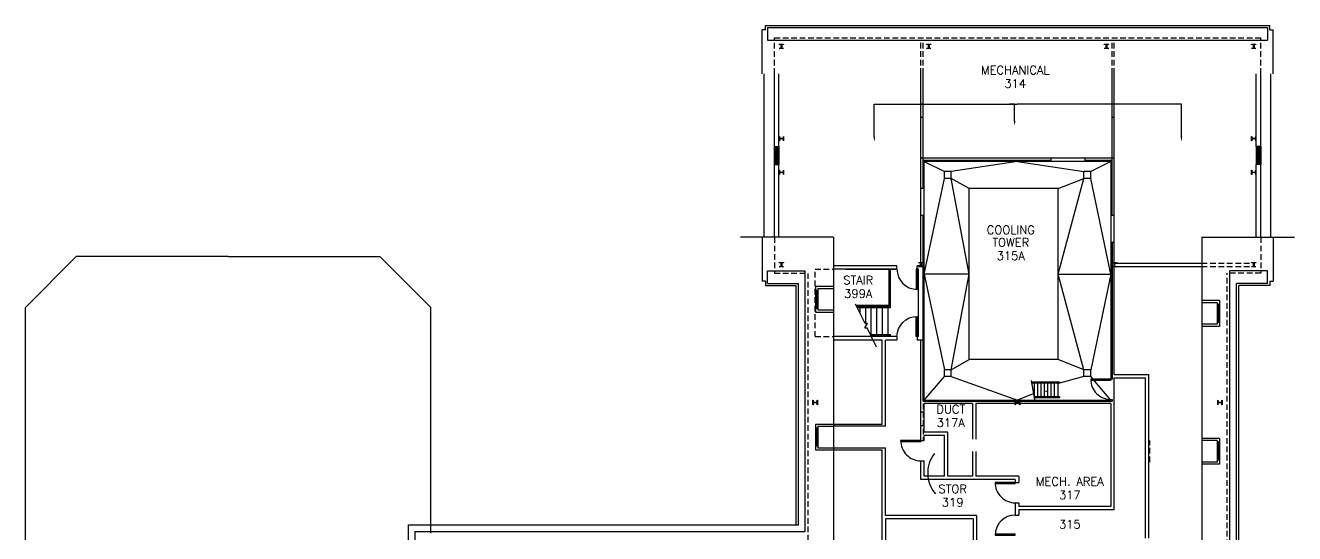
# Model space of a CAD drawing. Extents: x 481 to 2814, y 75 to 2641.
# Drawn here: x 497 to 2755, y 1737 to 2641 of the extents above; entities that cross this region are included whole.
import ezdxf
from ezdxf.enums import TextEntityAlignment as Align

# ---------------------------------------------------------------- set-up
doc = ezdxf.new("R2010")
doc.units = 0
doc.header["$LTSCALE"] = 40
doc.header["$MEASUREMENT"] = 0
doc.linetypes.add('HIDDEN', pattern=[0.375, 0.25, -0.125])
doc.layers.get('0').update_dxf_attribs({"linetype": 'CONTINUOUS'})
for name, color, linetype in [('A-AREA-IDEN', 3, 'CONTINUOUS'), ('A-DOOR', 7, 'CONTINUOUS'), ('A-FLOR-STRS', 7, 'CONTINUOUS'), ('A-GLAZ', 2, 'CONTINUOUS'), ('A-STRS-RAIL', 7, 'CONTINUOUS'), ('A-WALL', 2, 'CONTINUOUS'), ('S-COLS', 3, 'CONTINUOUS')]:
    doc.layers.add(name, color=color, linetype=linetype)
doc.styles.add('SIMPLEX', font='simplex', dxfattribs={"height": 23})

# ---------------------------------------------------------------- blocks, each defined once
blk = doc.blocks.new('AD081', base_point=(976.415, 314.205))
for p, q in [((976.353, 314.849), (976.314, 314.205)), ((976.353, 314.849), (976.477, 313.561)), ((975.415, 314.205), (976.314, 314.205)), ((976.477, 313.561), (976.516, 314.205)), ((976.516, 314.205), (977.415, 314.205))]:
    blk.add_line(p, q)
blk = doc.blocks.new('Q')
at = {"layer": 'A-STRS-RAIL', "style": 'SIMPLEX'}
for tag, p in [('ROOM', (2, 4)), ('NUMBER', (2, -15.1))]:
    blk.add_attdef(tag, text='', height=12, dxfattribs=at).set_placement(p, align=Align.CENTER)
blk = doc.blocks.new('AD05A', base_point=(203.035, 424.492))
for p, q in [((203.035, 424.492), (203.084, 424.492)), ((203.035, 424.492), (203.035, 423.492)), ((203.084, 423.493), (203.084, 424.492))]:
    blk.add_line(p, q)
blk.add_arc((203.035, 424.492), 1, 270, 0)
blk = doc.blocks.new('AD03A', base_point=(6.133, 5.024))
for p, q in [((6.133, 6.024), (6.133, 5.024)), ((6.182, 5.024), (6.182, 6.022)), ((6.133, 5.024), (6.182, 5.024))]:
    blk.add_line(p, q)
blk.add_arc((6.133, 5.024), 1, 0, 90)

msp = doc.modelspace()

# ---------------------------------------------------------------- linework, layer by layer
at = {"layer": 'A-AREA-IDEN'}
for p, q in [((2007.1, 2500.8), (2261.4, 2500.8)), ((2007.1, 2443), (2007.1, 2500.8)), ((2256.7, 2500.8), (2247.7, 2500.8)), ((2256.7, 2471.1), (2256.7, 2500.8)), ((2553.3, 2500.8), (2261.4, 2500.8)), ((2553.3, 2443), (2553.3, 2500.8))]:
    msp.add_line(p, q, dxfattribs=at)
msp.add_arc((2158.3, 1845.2), 56.3, 141.8612, 221.3211, dxfattribs=at)
for points in [[(2258.2, 2471.1), (2255.2, 2471.1), (2256.7, 2462.1)], [(2008.6, 2443), (2005.6, 2443), (2007.1, 2434)], [(2554.8, 2443), (2551.8, 2443), (2553.3, 2434)]]:
    msp.add_solid(points, dxfattribs=at)
at = {"layer": 'A-FLOR-STRS'}
for p, q in [((1981.8, 2130.5), (1981.8, 2143.5)), ((1991.8, 2109.5), (1991.8, 2143.5)), ((2001.8, 2087.5), (2001.8, 2143.5)), ((2011.8, 2087.5), (2011.8, 2143.5)), ((2021.8, 2087.5), (2021.8, 2143.5)), ((2031.8, 2087.5), (2031.8, 2143.5)), ((2285.8, 2009.6), (2291.7, 1975.8)), ((2291.2, 2004.8), (2291.2, 1980.8)), ((2297.2, 2004.8), (2297.2, 1980.8)), ((2303.2, 2004.8), (2303.2, 1980.8)), ((2309.2, 2004.8), (2309.2, 1980.8)), ((2315.2, 2004.8), (2315.2, 1980.8)), ((2321.2, 2004.8), (2321.2, 1980.8)), ((2327.2, 2004.8), (2327.2, 1980.8)), ((2333.2, 2004.8), (2333.2, 1980.8))]:
    msp.add_line(p, q, dxfattribs=at)
msp.add_solid([(2316.3, 1989), (2316.3, 1992), (2307.3, 1990.5)], dxfattribs=at)
at = {"layer": 'A-GLAZ', "color": 2}
for p, q in [((1829.4, 2425.5), (1829.4, 2393.5)), ((1837.4, 2425.5), (1837.4, 2393.5)), ((2686.4, 2425.5), (2686.4, 2393.5)), ((2694.4, 2425.5), (2694.4, 2393.5))]:
    msp.add_line(p, q, dxfattribs=at)
at = {"layer": 'A-GLAZ'}
for p, q in [((1831.6, 2425.5), (1831.6, 2393.5)), ((1833.6, 2423.5), (1833.6, 2395.5)), ((1835.6, 2425.5), (1835.6, 2393.5)), ((2688.2, 2425.5), (2688.2, 2393.5)), ((2690.2, 2423.5), (2690.2, 2395.5)), ((2692.2, 2425.5), (2692.2, 2393.5)), ((1902.7, 2170.2), (1902.7, 2138.2)), ((1904.7, 2168.2), (1904.7, 2140.2)), ((1906.7, 2170.2), (1906.7, 2138.2)), ((2617, 2144.7), (2617, 2112.7)), ((2621, 2144.7), (2621, 2112.7)), ((2619, 2142.7), (2619, 2114.7)), ((1902.7, 1925.2), (1902.7, 1893.2)), ((1904.7, 1923.2), (1904.7, 1895.2)), ((1906.7, 1925.2), (1906.7, 1893.2)), ((2617, 1899.7), (2617, 1867.7)), ((2619, 1897.7), (2619, 1869.7)), ((2621, 1899.7), (2621, 1867.7))]:
    msp.add_line(p, q, dxfattribs=at)
at = {"layer": 'A-GLAZ', "color": 2, "linetype": 'CONTINUOUS'}
for p, q in [((1831.6, 2423.5), (1835.6, 2423.5)), ((2692.2, 2423.5), (2688.2, 2423.5)), ((1831.6, 2395.5), (1835.6, 2395.5)), ((2692.2, 2395.5), (2688.2, 2395.5)), ((1902.7, 2168.2), (1906.7, 2168.2)), ((1902.7, 2140.2), (1906.7, 2140.2)), ((2621, 2142.7), (2617, 2142.7)), ((2621, 2114.7), (2617, 2114.7)), ((1902.7, 1923.2), (1906.7, 1923.2)), ((2621, 1897.7), (2617, 1897.7)), ((1902.7, 1895.2), (1906.7, 1895.2)), ((2621, 1869.7), (2617, 1869.7))]:
    msp.add_line(p, q, dxfattribs=at)
at = {"layer": 'A-GLAZ', "color": 4}
for p, q in [((2095.9, 2398.8), (2131.9, 2380.8)), ((2261.9, 2398.8), (2143.9, 2380.8)), ((2261.9, 2398.8), (2379.9, 2380.8)), ((2427.9, 2398.8), (2391.9, 2380.8)), ((2095.9, 2198.8), (2131.9, 2368.8)), ((2175.9, 2198.8), (2143.9, 2368.8)), ((2175.9, 2350.8), (2143.9, 2368.8)), ((2333.9, 2198.8), (2379.9, 2368.8)), ((2333.9, 2350.8), (2379.9, 2368.8)), ((2427.9, 2198.8), (2391.9, 2368.8)), ((2095.9, 2198.8), (2131.9, 2028.8)), ((2175.9, 2198.8), (2095.9, 2198.8)), ((2143.9, 2028.8), (2175.9, 2198.8)), ((2379.9, 2028.8), (2333.9, 2198.8)), ((2333.9, 2198.8), (2427.9, 2198.8)), ((2427.9, 2198.8), (2391.9, 2028.8)), ((2143.9, 2028.8), (2175.9, 2046.8)), ((2379.9, 2028.8), (2333.9, 2046.8)), ((2095.9, 1974.8), (2131.9, 2016.8)), ((2143.9, 2016.8), (2261.9, 1974.8)), ((2379.9, 2016.8), (2336.2, 2004.8)), ((2427.9, 1974.8), (2391.9, 2016.8)), ((2289.9, 1986.1), (2261.9, 1974.8))]:
    msp.add_line(p, q, dxfattribs=at)
at = {"layer": 'A-STRS-RAIL'}
for p, q in [((2033.8, 2141.5), (2033.8, 2207.5)), ((2035.8, 2139.5), (2035.8, 2207.5)), ((1975.6, 2143.5), (2031.8, 2143.5)), ((1976.6, 2141.5), (2033.8, 2141.5)), ((1977.6, 2139.5), (2035.8, 2139.5)), ((2000.5, 2091.3), (2035.8, 2091.3)), ((2001.5, 2089.3), (2033.8, 2089.3)), ((2033.8, 2087.5), (2033.8, 2089.3)), ((2035.8, 2087.5), (2035.8, 2091.3)), ((2336.2, 2006.8), (2286.3, 2006.8)), ((2336.2, 2004.8), (2286.6, 2004.8)), ((2336.2, 2006.8), (2336.2, 2004.8)), ((2336.2, 1980.8), (2290.9, 1980.8)), ((2336.2, 1978.8), (2291.2, 1978.8)), ((2336.2, 1980.8), (2336.2, 1978.8))]:
    msp.add_line(p, q, dxfattribs=at)
at = {"layer": 'A-WALL', "linetype": 'CONTINUOUS'}
for p, q in [((1807.4, 2554.7), (1807.4, 2632.7)), ((1813.4, 2632.7), (1807.4, 2632.7)), ((1813.4, 2640.7), (2710.4, 2640.7)), ((1813.4, 2632.7), (1813.4, 2640.7)), ((1817.3, 2636.7), (2706.5, 2636.7)), ((2710.4, 2632.7), (2710.4, 2640.7)), ((2710.4, 2632.7), (2716.4, 2632.7)), ((2716.4, 2554.7), (2716.4, 2632.7)), ((1817.3, 2614.7), (2706.5, 2614.7)), ((1829.4, 2425.5), (1837.4, 2425.5)), ((2694.4, 2425.5), (2686.4, 2425.5)), ((1829.4, 2393.5), (1837.4, 2393.5)), ((2694.4, 2393.5), (2686.4, 2393.5)), ((1807.4, 2264.2), (1807.4, 2186.2)), ((2716.4, 2264.2), (2716.4, 2186.2)), ((1817.3, 2204.2), (1884.4, 2204.2)), ((2706.5, 2204.2), (2639.4, 2204.2)), ((1813.4, 2186.2), (1807.4, 2186.2)), ((1813.4, 2186.2), (1813.4, 2178.2)), ((1813.4, 2178.2), (1868.4, 2178.2)), ((1817.3, 2182.2), (1872.4, 2182.2)), ((1902.7, 2177.2), (1934.5, 2177.2)), ((1902.7, 2170.2), (1906.7, 2170.2)), ((1906.7, 2173.2), (1934.5, 2173.2)), ((2706.5, 2182.2), (2651.4, 2182.2)), ((2710.4, 2178.2), (2655.4, 2178.2)), ((2710.4, 2186.2), (2716.4, 2186.2)), ((2710.4, 2186.2), (2710.4, 2178.2)), ((2621, 2151.7), (2589.3, 2151.7)), ((2617, 2147.7), (2589.3, 2147.7)), ((2621, 2144.7), (2617, 2144.7)), ((1902.7, 2138.2), (1906.7, 2138.2)), ((1902.7, 2131.2), (1934.5, 2131.2)), ((1906.7, 2135.2), (1934.5, 2135.2)), ((2617, 2109.7), (2589.3, 2109.7)), ((2621, 2105.7), (2589.3, 2105.7)), ((2621, 2112.7), (2617, 2112.7)), ((1902.7, 1932.2), (2020.9, 1932.2)), ((1902.7, 1925.2), (1906.7, 1925.2)), ((1906.7, 1928.2), (1934.5, 1928.2)), ((2026.9, 1928.2), (1934.5, 1928.2)), ((2621, 1906.7), (2589.3, 1906.7)), ((2617, 1902.7), (2589.3, 1902.7)), ((2621, 1899.7), (2617, 1899.7)), ((1902.7, 1893.2), (1906.7, 1893.2)), ((1902.7, 1886.2), (2020.9, 1886.2)), ((1906.7, 1890.2), (1934.5, 1890.2)), ((1934.5, 1890.2), (2026.9, 1890.2)), ((2617, 1864.7), (2589.3, 1864.7)), ((2621, 1860.7), (2589.3, 1860.7)), ((2621, 1867.7), (2617, 1867.7)), ((1177.9, 1753), (1177.9, 963)), ((1177.9, 1753), (1872.4, 1753)), ((1189.9, 1741), (1189.9, 975)), ((1189.9, 1741), (1884.4, 1741))]:
    msp.add_line(p, q, dxfattribs=at)
at = {"layer": 'A-WALL'}
for p, q in [((1817.3, 2636.7), (1817.3, 2614.7)), ((2706.5, 2636.7), (2706.5, 2614.7)), ((1811.2, 2264.2), (1811.2, 2554.7)), ((1829.4, 2264.2), (1829.4, 2554.7)), ((1837.4, 2264.2), (1837.4, 2554.7)), ((2089.9, 2213.5), (2089.9, 2554.7)), ((2093.9, 2350.8), (2093.9, 2554.7)), ((2429.9, 2302.8), (2429.9, 2554.7)), ((2433.9, 2020.1), (2433.9, 2554.7)), ((2686.4, 2425.5), (2686.4, 2554.7)), ((2694.4, 2425.5), (2694.4, 2554.7)), ((2712.5, 2264.2), (2712.5, 2554.7)), ((2093.9, 2500.8), (2089.9, 2500.8)), ((2433.9, 2500.8), (2429.9, 2500.8)), ((2093.9, 2476.8), (2089.9, 2476.8)), ((2433.9, 2476.8), (2429.9, 2476.8)), ((2433.9, 2404.8), (2089.9, 2404.8)), ((2321.5, 2400.8), (2093.9, 2400.8)), ((2095.9, 1974.8), (2095.9, 2398.8)), ((2427.9, 2398.8), (2095.9, 2398.8)), ((2321.5, 2398.8), (2321.5, 2404.8)), ((2381.9, 2398.8), (2381.9, 2404.8)), ((2429.9, 2400.8), (2381.9, 2400.8)), ((2427.9, 2398.8), (2427.9, 2011.8)), ((2686.4, 2264.2), (2686.4, 2393.5)), ((2694.4, 2264.2), (2694.4, 2393.5)), ((2131.9, 2368.8), (2131.9, 2380.8)), ((2143.9, 2380.8), (2131.9, 2380.8)), ((2143.9, 2368.8), (2143.9, 2380.8)), ((2379.9, 2368.8), (2379.9, 2380.8)), ((2391.9, 2380.8), (2379.9, 2380.8)), ((2391.9, 2368.8), (2391.9, 2380.8)), ((2095.9, 2350.8), (2089.9, 2350.8)), ((2143.9, 2368.8), (2131.9, 2368.8)), ((2175.9, 2046.8), (2175.9, 2350.8)), ((2333.9, 2350.8), (2175.9, 2350.8)), ((2333.9, 2046.8), (2333.9, 2350.8)), ((2391.9, 2368.8), (2379.9, 2368.8)), ((2095.9, 2302.8), (2089.9, 2302.8)), ((2093.9, 1972.8), (2093.9, 2302.8)), ((2433.9, 2302.8), (2427.9, 2302.8)), ((1934.5, 2264.2), (1769.2, 2264.2)), ((1934.5, 2264.2), (1934.5, 1381)), ((2589.3, 2264.2), (2754.6, 2264.2)), ((2589.3, 2264.2), (2589.3, 1506)), ((2433.9, 2254.8), (2427.9, 2254.8)), ((2429.9, 2254.8), (2429.9, 2011.8)), ((587.9, 2230), (497.4, 2139.6)), ((857.9, 2230), (587.9, 2230)), ((857.9, 2230), (1127.9, 2230)), ((1127.9, 2230), (1218.4, 2139.6)), ((2047.4, 2213.5), (1934.5, 2213.5)), ((2047.4, 2207.5), (2047.4, 2213.5)), ((2093.9, 2213.5), (2083.4, 2213.5)), ((2083.4, 2207.5), (2083.4, 2213.5)), ((2433.9, 2218.1), (2589.3, 2218.1)), ((2433.9, 2212.1), (2589.3, 2212.1)), ((1817.3, 2182.2), (1817.3, 2204.2)), ((1884.4, 1741), (1884.4, 2204.2)), ((2047.4, 2207.5), (1934.5, 2207.5)), ((1956.3, 2207.5), (2047.4, 2207.5)), ((2047.4, 2207.5), (2047.4, 2207.5)), ((2083.4, 2207.5), (2083.4, 2207.5)), ((2083.4, 2207.5), (2085.9, 2207.5)), ((2085.9, 2207.5), (2083.4, 2207.5)), ((2085.9, 2087.5), (2085.9, 2207.5)), ((2639.4, 1566), (2639.4, 2204.2)), ((2706.5, 2182.2), (2706.5, 2204.2)), ((1868.4, 1753), (1868.4, 2178.2)), ((1872.4, 1753), (1872.4, 2182.2)), ((1902.7, 2177.2), (1902.7, 2170.2)), ((1906.7, 2173.2), (1906.7, 2170.2)), ((2651.4, 1586), (2651.4, 2182.2)), ((2655.4, 1590), (2655.4, 2178.2)), ((2617, 2147.7), (2617, 2144.7)), ((2621, 2151.7), (2621, 2144.7)), ((497.4, 1528), (497.4, 2139.6)), ((1218.4, 1738), (1218.4, 2139.6)), ((1902.7, 2138.2), (1902.7, 2131.2)), ((1906.7, 2138.2), (1906.7, 2135.2)), ((2617, 2112.7), (2617, 2109.7)), ((2621, 2112.7), (2621, 2105.7)), ((2047.4, 2087.5), (1934.5, 2087.5)), ((2020.9, 2081.5), (1934.5, 2081.5)), ((2020.9, 1932.2), (2020.9, 2081.5)), ((2026.9, 1928.2), (2026.9, 2081.5)), ((2047.4, 2081.5), (2026.9, 2081.5)), ((2047.4, 2087.5), (2047.4, 2081.5)), ((2083.4, 2087.5), (2083.4, 2081.5)), ((2085.9, 2087.5), (2083.4, 2087.5)), ((2093.9, 2081.5), (2083.4, 2081.5)), ((2089.9, 1902.8), (2089.9, 2081.5)), ((2333.9, 2046.8), (2175.9, 2046.8)), ((2143.9, 2028.8), (2131.9, 2028.8)), ((2131.9, 2016.8), (2131.9, 2028.8)), ((2143.9, 2016.8), (2131.9, 2016.8)), ((2143.9, 2016.8), (2143.9, 2028.8)), ((2379.9, 2016.8), (2379.9, 2028.8)), ((2391.9, 2028.8), (2379.9, 2028.8)), ((2391.9, 2016.8), (2379.9, 2016.8)), ((2391.9, 2016.8), (2391.9, 2028.8)), ((2427.9, 2011.8), (2429.9, 2011.8)), ((2433.9, 2020.1), (2495.4, 2020.1)), ((2433.9, 1779.8), (2433.9, 2014.1)), ((2433.9, 2014.1), (2489.4, 2014.1)), ((2489.4, 1729.5), (2489.4, 2014.1)), ((2495.4, 1729.5), (2495.4, 2020.1)), ((2093.9, 1972.8), (2429.9, 1972.8)), ((2095.9, 1974.8), (2427.9, 1974.8)), ((2181.9, 1968.8), (2095.9, 1968.8)), ((2095.9, 1917.8), (2095.9, 1968.8)), ((2181.9, 1968.8), (2181.9, 1905.5)), ((2427.9, 1968.8), (2187.9, 1968.8)), ((2187.9, 1968.8), (2187.9, 1905.5)), ((2427.9, 1975.8), (2429.9, 1975.8)), ((2427.9, 1975.8), (2427.9, 1974.8)), ((2427.9, 1974.8), (2427.9, 1975.1)), ((2427.9, 1968.8), (2427.9, 1785.8)), ((2429.9, 1975.8), (2429.9, 1972.8)), ((2093.9, 1953.1), (2089.9, 1953.1)), ((1902.7, 1932.2), (1902.7, 1925.2)), ((1906.7, 1928.2), (1906.7, 1925.2)), ((2093.9, 1929.1), (2089.9, 1929.1)), ((2089.9, 1902.8), (2095.9, 1902.8)), ((2137.9, 1917.8), (2095.9, 1917.8)), ((2131.9, 1911.8), (2095.9, 1911.8)), ((2095.9, 1902.8), (2095.9, 1911.8)), ((2131.9, 1839.8), (2131.9, 1911.8)), ((2137.9, 1839.8), (2137.9, 1917.8)), ((2617, 1902.7), (2617, 1899.7)), ((2621, 1906.7), (2621, 1899.7)), ((1902.7, 1893.2), (1902.7, 1886.2)), ((1906.7, 1893.2), (1906.7, 1890.2)), ((2020.9, 1381), (2020.9, 1886.2)), ((2026.9, 1769.5), (2026.9, 1890.2)), ((2026.9, 1769.5), (2026.9, 1886.2)), ((2181.9, 1883.2), (2181.9, 1839.8)), ((2187.9, 1883.2), (2187.9, 1839.8)), ((2089.9, 1866.8), (2095.9, 1866.8)), ((2089.9, 1833.8), (2089.9, 1866.8)), ((2095.9, 1839.8), (2095.9, 1866.8)), ((2617, 1867.7), (2617, 1864.7)), ((2621, 1867.7), (2621, 1860.7)), ((2257.9, 1833.8), (2089.9, 1833.8)), ((2131.9, 1839.8), (2095.9, 1839.8)), ((2181.9, 1839.8), (2137.9, 1839.8)), ((2263.9, 1839.8), (2187.9, 1839.8)), ((2257.9, 1833.8), (2257.9, 1828.2)), ((2263.9, 1839.8), (2263.9, 1828.2)), ((2257.9, 1828.2), (2263.9, 1828.2)), ((2257.9, 1792.2), (2263.9, 1792.2)), ((2257.9, 1792.2), (2257.9, 1770.5)), ((2263.9, 1792.2), (2263.9, 1785.8)), ((2427.9, 1785.8), (2263.9, 1785.8)), ((2188.9, 1769.5), (2026.9, 1769.5)), ((2026.9, 1763.5), (2026.9, 1570)), ((2182.9, 1763.5), (2026.9, 1763.5)), ((2182.9, 1763.5), (2182.9, 1678)), ((2188.9, 1769.5), (2188.9, 1678)), ((2257.9, 1770.5), (2263.9, 1770.5)), ((2433.9, 1779.8), (2263.9, 1779.8)), ((2263.9, 1779.8), (2263.9, 1770.5))]:
    msp.add_line(p, q, dxfattribs=at)
at = {"layer": 'A-WALL', "linetype": 'HIDDEN'}
for p, q in [((1829.4, 2618.7), (2694.4, 2618.7)), ((1829.4, 2554.7), (1829.4, 2618.7)), ((2694.4, 2554.7), (2694.4, 2618.7)), ((2089.9, 2554.7), (2089.9, 2614.7)), ((2093.9, 2554.7), (2093.9, 2614.7)), ((2429.9, 2554.7), (2429.9, 2614.7)), ((2433.9, 2554.7), (2433.9, 2614.7)), ((1829.4, 2264.2), (1829.4, 2200.2)), ((2694.4, 2264.2), (2694.4, 2200.2)), ((2589.3, 2218.1), (2677.9, 2218.1)), ((2589.3, 2212.1), (2677.9, 2212.1)), ((1829.4, 2200.2), (1889.4, 2200.2)), ((1889.4, 1725), (1889.4, 2200.2)), ((1901.9, 2087.5), (1901.9, 2207.5)), ((1901.9, 2207.5), (1934.5, 2207.5)), ((2694.4, 2200.2), (2634.4, 2200.2)), ((2634.4, 1567.2), (2634.4, 2200.2)), ((1901.9, 2087.5), (1934.5, 2087.5)), ((2094, 1968.8), (2094, 1902.8)), ((2497, 1864.7), (2497, 1902.7))]:
    msp.add_line(p, q, dxfattribs=at)
at = {"layer": 'S-COLS', "color": 3}
for points in [[(1845.9, 2607.5), (1845.9, 2607.2, -0.366629), (1845.7, 2607), (1842.6, 2606.5, 0.366629), (1842.4, 2606.3), (1842.4, 2600.6, 0.366629), (1842.6, 2600.4), (1845.7, 2599.9, -0.366629), (1845.9, 2599.7), (1845.9, 2599.5), (1837.9, 2599.5), (1837.9, 2599.7, -0.366629), (1838.1, 2599.9), (1841.2, 2600.4, 0.366629), (1841.4, 2600.6), (1841.4, 2606.3, 0.366629), (1841.2, 2606.5), (1838.1, 2607, -0.366629), (1837.9, 2607.2), (1837.9, 2607.5)], [(2107.9, 2607.5), (2107.9, 2607.2, -0.366629), (2107.7, 2607), (2104.6, 2606.5, 0.366629), (2104.4, 2606.3), (2104.4, 2600.6, 0.366629), (2104.6, 2600.4), (2107.7, 2599.9, -0.366629), (2107.9, 2599.7), (2107.9, 2599.5), (2099.9, 2599.5), (2099.9, 2599.7, -0.366629), (2100.1, 2599.9), (2103.2, 2600.4, 0.366629), (2103.4, 2600.6), (2103.4, 2606.3, 0.366629), (2103.2, 2606.5), (2100.1, 2607, -0.366629), (2099.9, 2607.2), (2099.9, 2607.5)], [(2423.9, 2607.5), (2423.9, 2607.2, -0.366629), (2423.7, 2607), (2420.6, 2606.5, 0.366629), (2420.4, 2606.3), (2420.4, 2600.6, 0.366629), (2420.6, 2600.4), (2423.7, 2599.9, -0.366629), (2423.9, 2599.7), (2423.9, 2599.5), (2415.9, 2599.5), (2415.9, 2599.7, -0.366629), (2416.1, 2599.9), (2419.2, 2600.4, 0.366629), (2419.4, 2600.6), (2419.4, 2606.3, 0.366629), (2419.2, 2606.5), (2416.1, 2607, -0.366629), (2415.9, 2607.2), (2415.9, 2607.5)], [(2685.9, 2607.5), (2685.9, 2607.2, -0.366629), (2685.7, 2607), (2682.6, 2606.5, 0.366629), (2682.4, 2606.3), (2682.4, 2600.6, 0.366629), (2682.6, 2600.4), (2685.7, 2599.9, -0.366629), (2685.9, 2599.7), (2685.9, 2599.5), (2677.9, 2599.5), (2677.9, 2599.7, -0.366629), (2678.1, 2599.9), (2681.2, 2600.4, 0.366629), (2681.4, 2600.6), (2681.4, 2606.3, 0.366629), (2681.2, 2606.5), (2678.1, 2607, -0.366629), (2677.9, 2607.2), (2677.9, 2607.5)], [(1837.9, 2443.5), (1838.1, 2443.5, -0.366629), (1838.3, 2443.3), (1838.9, 2440.1, 0.366629), (1839.1, 2440), (1844.7, 2440, 0.366629), (1844.9, 2440.1), (1845.4, 2443.3, -0.366629), (1845.7, 2443.5), (1845.9, 2443.5), (1845.9, 2435.5), (1845.7, 2435.5, -0.366629), (1845.4, 2435.6), (1844.9, 2438.8, 0.366629), (1844.7, 2439), (1839.1, 2439, 0.366629), (1838.9, 2438.8), (1838.3, 2435.6, -0.366629), (1838.1, 2435.5), (1837.9, 2435.5)], [(2677.9, 2443.5), (2678.1, 2443.5, -0.366629), (2678.3, 2443.3), (2678.9, 2440.1, 0.366629), (2679.1, 2440), (2684.7, 2440, 0.366629), (2684.9, 2440.1), (2685.4, 2443.3, -0.366629), (2685.7, 2443.5), (2685.9, 2443.5), (2685.9, 2435.5), (2685.7, 2435.5, -0.366629), (2685.4, 2435.6), (2684.9, 2438.8, 0.366629), (2684.7, 2439), (2679.1, 2439, 0.366629), (2678.9, 2438.8), (2678.3, 2435.6, -0.366629), (2678.1, 2435.5), (2677.9, 2435.5)], [(1837.9, 2383.5), (1838.1, 2383.5, -0.366629), (1838.3, 2383.3), (1838.9, 2380.1, 0.366629), (1839.1, 2380), (1844.7, 2380, 0.366629), (1844.9, 2380.1), (1845.4, 2383.3, -0.366629), (1845.7, 2383.5), (1845.9, 2383.5), (1845.9, 2375.5), (1845.7, 2375.5, -0.366629), (1845.4, 2375.6), (1844.9, 2378.8, 0.366629), (1844.7, 2379), (1839.1, 2379, 0.366629), (1838.9, 2378.8), (1838.3, 2375.6, -0.366629), (1838.1, 2375.5), (1837.9, 2375.5)], [(2677.9, 2383.5), (2678.1, 2383.5, -0.366629), (2678.3, 2383.3), (2678.9, 2380.1, 0.366629), (2679.1, 2380), (2684.7, 2380, 0.366629), (2684.9, 2380.1), (2685.4, 2383.3, -0.366629), (2685.7, 2383.5), (2685.9, 2383.5), (2685.9, 2375.5), (2685.7, 2375.5, -0.366629), (2685.4, 2375.6), (2684.9, 2378.8, 0.366629), (2684.7, 2379), (2679.1, 2379, 0.366629), (2678.9, 2378.8), (2678.3, 2375.6, -0.366629), (2678.1, 2375.5), (2677.9, 2375.5)], [(1845.9, 2219.5), (1845.9, 2219.2, -0.366629), (1845.7, 2219), (1842.6, 2218.5, 0.366629), (1842.4, 2218.3), (1842.4, 2212.6, 0.366629), (1842.6, 2212.4), (1845.7, 2211.9, -0.366629), (1845.9, 2211.7), (1845.9, 2211.5), (1837.9, 2211.5), (1837.9, 2211.7, -0.366629), (1838.1, 2211.9), (1841.2, 2212.4, 0.366629), (1841.4, 2212.6), (1841.4, 2218.3, 0.366629), (1841.2, 2218.5), (1838.1, 2219, -0.366629), (1837.9, 2219.2), (1837.9, 2219.5)], [(2093.9, 2219.5), (2093.9, 2219.2, -0.366629), (2093.7, 2219), (2090.6, 2218.5, 0.366629), (2090.4, 2218.3), (2090.4, 2212.6, 0.366629), (2090.6, 2212.4), (2093.7, 2211.9, -0.366629), (2093.9, 2211.7), (2093.9, 2211.5), (2085.9, 2211.5), (2085.9, 2211.7, -0.366629), (2086.1, 2211.9), (2089.2, 2212.4, 0.366629), (2089.4, 2212.6), (2089.4, 2218.3, 0.366629), (2089.2, 2218.5), (2086.1, 2219, -0.366629), (2085.9, 2219.2), (2085.9, 2219.5)], [(2437.9, 2219.5), (2437.9, 2219.2, -0.366629), (2437.7, 2219), (2434.6, 2218.5, 0.366629), (2434.4, 2218.3), (2434.4, 2212.6, 0.366629), (2434.6, 2212.4), (2437.7, 2211.9, -0.366629), (2437.9, 2211.7), (2437.9, 2211.5), (2429.9, 2211.5), (2429.9, 2211.7, -0.366629), (2430.1, 2211.9), (2433.2, 2212.4, 0.366629), (2433.4, 2212.6), (2433.4, 2218.3, 0.366629), (2433.2, 2218.5), (2430.1, 2219, -0.366629), (2429.9, 2219.2), (2429.9, 2219.5)], [(2685.9, 2219.5), (2685.9, 2219.2, -0.366629), (2685.7, 2219), (2682.6, 2218.5, 0.366629), (2682.4, 2218.3), (2682.4, 2212.6, 0.366629), (2682.6, 2212.4), (2685.7, 2211.9, -0.366629), (2685.9, 2211.7), (2685.9, 2211.5), (2677.9, 2211.5), (2677.9, 2211.7, -0.366629), (2678.1, 2211.9), (2681.2, 2212.4, 0.366629), (2681.4, 2212.6), (2681.4, 2218.3, 0.366629), (2681.2, 2218.5), (2678.1, 2219, -0.366629), (2677.9, 2219.2), (2677.9, 2219.5)], [(1897.9, 1974.5), (1898.1, 1974.5, -0.366629), (1898.3, 1974.3), (1898.9, 1971.1, 0.366629), (1899.1, 1971), (1904.7, 1971, 0.366629), (1904.9, 1971.1), (1905.4, 1974.3, -0.366629), (1905.7, 1974.5), (1905.9, 1974.5), (1905.9, 1966.5), (1905.7, 1966.5, -0.366629), (1905.4, 1966.6), (1904.9, 1969.8, 0.366629), (1904.7, 1970), (1899.1, 1970, 0.366629), (1898.9, 1969.8), (1898.3, 1966.6, -0.366629), (1898.1, 1966.5), (1897.9, 1966.5)], [(2257.9, 1974.5), (2258.1, 1974.5, -0.366629), (2258.3, 1974.3), (2258.9, 1971.1, 0.366629), (2259.1, 1971), (2264.7, 1971, 0.366629), (2264.9, 1971.1), (2265.4, 1974.3, -0.366629), (2265.7, 1974.5), (2265.9, 1974.5), (2265.9, 1966.5), (2265.7, 1966.5, -0.366629), (2265.4, 1966.6), (2264.9, 1969.8, 0.366629), (2264.7, 1970), (2259.1, 1970, 0.366629), (2258.9, 1969.8), (2258.3, 1966.6, -0.366629), (2258.1, 1966.5), (2257.9, 1966.5)], [(2617.9, 1974.5), (2618.1, 1974.5, -0.366629), (2618.3, 1974.3), (2618.9, 1971.1, 0.366629), (2619.1, 1971), (2624.7, 1971, 0.366629), (2624.9, 1971.1), (2625.4, 1974.3, -0.366629), (2625.7, 1974.5), (2625.9, 1974.5), (2625.9, 1966.5), (2625.7, 1966.5, -0.366629), (2625.4, 1966.6), (2624.9, 1969.8, 0.366629), (2624.7, 1970), (2619.1, 1970, 0.366629), (2618.9, 1969.8), (2618.3, 1966.6, -0.366629), (2618.1, 1966.5), (2617.9, 1966.5)]]:
    msp.add_lwpolyline(points, format="xyb", close=True, dxfattribs=at)

# ---------------------------------------------------------------- block references
at = {"layer": 'A-AREA-IDEN', "xscale": 1.25, "yscale": 1.25, "zscale": 1.25}
for p, values in [((2255.3, 2548.7), {'ROOM': 'MECHANICAL', 'NUMBER': '314'}), ((2247.3, 2242.6), {'ROOM': 'TOWER', 'NUMBER': '315A'}), ((1976, 2175.4), {'ROOM': 'STAIR', 'NUMBER': '399A'}), ((2140.6, 1946.1), {'ROOM': 'DUCT', 'NUMBER': '317A'}), ((2352.3, 1817.6), {'ROOM': 'MECH. AREA', 'NUMBER': '317'}), ((2144, 1804.4), {'ROOM': 'STOR', 'NUMBER': '319'})]:
    msp.add_blockref('Q', p, dxfattribs=at).add_auto_attribs(values)
at = {"layer": 'A-AREA-IDEN'}
ref = msp.add_blockref('Q', (2247.3, 2288.6), dxfattribs=dict(at, xscale=1.25, yscale=1.25, zscale=1.25))
ref.add_attrib('NUMBER', 'COOLING', dxfattribs={"layer": 'A-STRS-RAIL', "height": 15, "style": 'SIMPLEX'}).set_placement((2249.8, 2269.8), align=Align.CENTER)
ref = msp.add_blockref('Q', (2352.3, 1765.4), dxfattribs=dict(at, xscale=1.25, yscale=1.25, zscale=1.25))
ref.add_attrib('NUMBER', '315', dxfattribs={"layer": 'A-STRS-RAIL', "height": 15, "style": 'SIMPLEX'}).set_placement((2354.8, 1746.6), align=Align.CENTER)
at = {"layer": 'A-DOOR', "xscale": 36, "yscale": 36, "zscale": 0.01}
for name, p, rotation in [('AD03A', (2083.4, 2207.5), 180), ('AD05A', (2427.9, 2011.8), 270), ('AD05A', (2089.9, 1902.8), 270), ('AD05A', (2257.9, 1828.2), 270), ('AD03A', (2257.9, 1734.5), 90)]:
    msp.add_blockref(name, p, dxfattribs=dict(at, rotation=rotation))
at = {"layer": 'A-DOOR', "xscale": -36, "yscale": 36, "zscale": 0.01}
msp.add_blockref('AD03A', (2083.4, 2087.5), dxfattribs=at)
at = {"layer": 'A-FLOR-STRS', "xscale": 42.59253095904182, "yscale": 5.975410580585276, "zscale": 42.59253095904182, "rotation": 115.9389775842594}
msp.add_blockref('AD081', (1992.5, 2107), dxfattribs=at)

doc.saveas('drawing.dxf')
